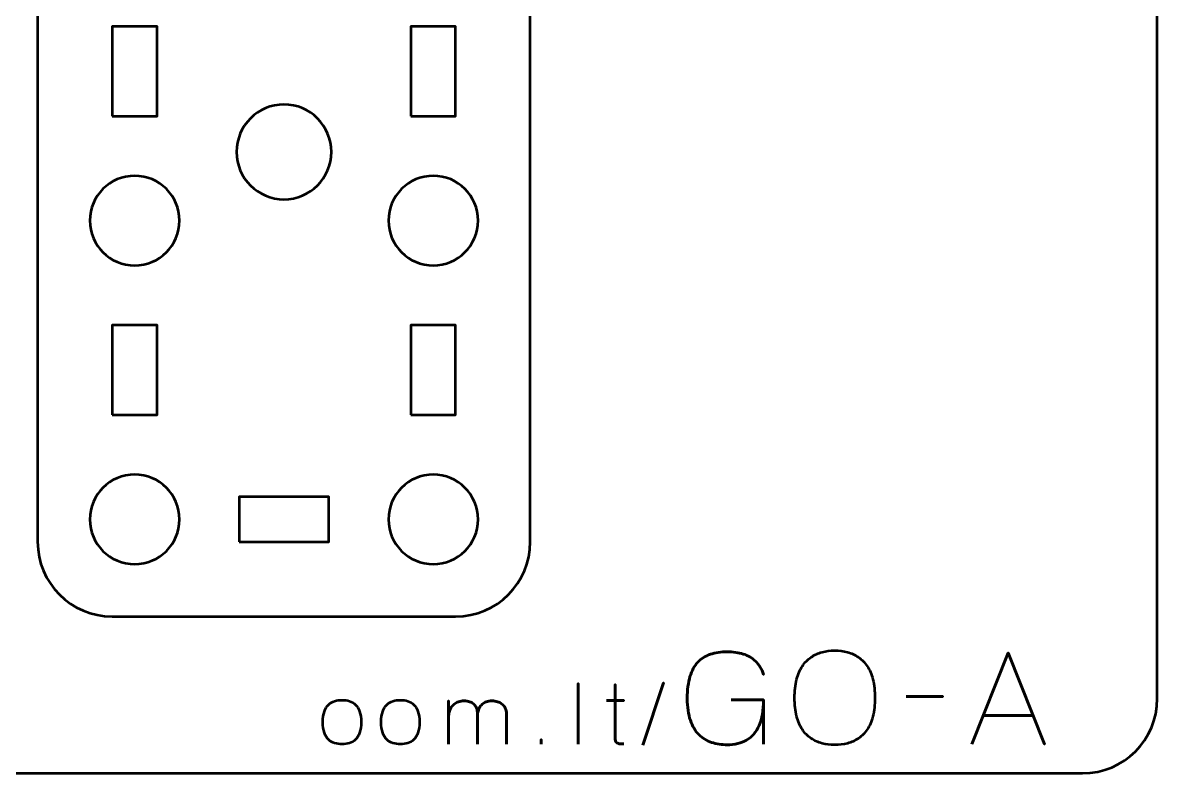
# Model space of a CAD drawing. Header units: centimetres. Extents: x -18.1 to -2.9, y -25.3 to -4.3.
# Drawn here: x -10.5 to -2.9, y -25.35 to -20.32 of the extents above; entities that cross this region are included whole.
import ezdxf

# ---------------------------------------------------------------- set-up
doc = ezdxf.new("R2010")
doc.units = ezdxf.units.CM
doc.header["$MEASUREMENT"] = 0
doc.layers.add('Layer 1', color=7, linetype='Continuous')

msp = doc.modelspace()

# ---------------------------------------------------------------- linework, layer by layer
at = {"layer": 'Layer 1', "color": 22, "lineweight": 53}
msp.add_open_spline([(-18.10004, -24.8499), (-18.10004, -24.8499), (-18.10004, -4.84994), (-18.10004, -4.84994), (-18.10004, -4.84994), (-18.10004, -4.57297), (-17.87695, -4.34998), (-17.59995, -4.34998), (-17.59995, -4.34998), (-17.59995, -4.34998), (-3.40008, -4.34998), (-3.40008, -4.34998), (-3.40008, -4.34998), (-3.12294, -4.34998), (-2.89998, -4.57297), (-2.89998, -4.84994), (-2.89998, -4.84994), (-2.89998, -4.84994), (-2.89998, -24.8499), (-2.89998, -24.8499), (-2.89998, -24.8499), (-2.89998, -25.1269), (-3.12294, -25.34999), (-3.40008, -25.34999), (-3.40008, -25.34999), (-3.40008, -25.34999), (-17.59995, -25.34999), (-17.59995, -25.34999), (-17.59995, -25.34999), (-17.87695, -25.34999), (-18.10004, -25.1269), (-18.10004, -24.8499)], degree=3, knots=[0, 0, 0, 0, 0.125, 0.125, 0.125, 0.125, 0.25, 0.25, 0.25, 0.25, 0.375, 0.375, 0.375, 0.375, 0.5, 0.5, 0.5, 0.5, 0.625, 0.625, 0.625, 0.625, 0.75, 0.75, 0.75, 0.75, 0.875, 0.875, 0.875, 0.875, 1, 1, 1, 1], dxfattribs=at)
at = {"layer": 'Layer 1', "color": 2, "lineweight": 53}
msp.add_open_spline([(-10.39999, -23.79991), (-10.39999, -23.79991), (-10.39999, -13.49995), (-10.39999, -13.49995), (-10.39999, -13.49995), (-10.39999, -13.22298), (-10.17689, -12.99999), (-9.89989, -12.99999), (-9.89989, -12.99999), (-9.89989, -12.99999), (-7.59997, -12.99999), (-7.59997, -12.99999), (-7.59997, -12.99999), (-7.32296, -12.99999), (-7.10001, -13.22298), (-7.10001, -13.49995), (-7.10001, -13.49995), (-7.10001, -13.49995), (-7.10001, -23.79991), (-7.10001, -23.79991), (-7.10001, -23.79991), (-7.10001, -24.0769), (-7.32296, -24.29999), (-7.59997, -24.29999), (-7.59997, -24.29999), (-7.59997, -24.29999), (-9.89989, -24.29999), (-9.89989, -24.29999), (-9.89989, -24.29999), (-10.17689, -24.29999), (-10.39999, -24.0769), (-10.39999, -23.79991)], degree=3, knots=[0, 0, 0, 0, 0.125, 0.125, 0.125, 0.125, 0.25, 0.25, 0.25, 0.25, 0.375, 0.375, 0.375, 0.375, 0.5, 0.5, 0.5, 0.5, 0.625, 0.625, 0.625, 0.625, 0.75, 0.75, 0.75, 0.75, 0.875, 0.875, 0.875, 0.875, 1, 1, 1, 1], dxfattribs=at)
at = {"layer": 'Layer 1', "color": 250, "lineweight": 53}
for points in [[(-9.89989, -20.94996), (-9.89989, -20.94996), (-9.89989, -20.34996), (-9.89989, -20.34996), (-9.89989, -20.34996), (-9.89989, -20.34996), (-9.59989, -20.34996), (-9.59989, -20.34996), (-9.59989, -20.34996), (-9.59989, -20.34996), (-9.59989, -20.94996), (-9.59989, -20.94996), (-9.59989, -20.94996), (-9.59989, -20.94996), (-9.89989, -20.94996), (-9.89989, -20.94996)], [(-7.89997, -20.94996), (-7.89997, -20.94996), (-7.89997, -20.34996), (-7.89997, -20.34996), (-7.89997, -20.34996), (-7.89997, -20.34996), (-7.59997, -20.34996), (-7.59997, -20.34996), (-7.59997, -20.34996), (-7.59997, -20.34996), (-7.59997, -20.94996), (-7.59997, -20.94996), (-7.59997, -20.94996), (-7.59997, -20.94996), (-7.89997, -20.94996), (-7.89997, -20.94996)], [(-9.0675, -21.18997), (-9.0675, -21.01465), (-8.92532, -20.87247), (-8.75, -20.87247), (-8.75, -20.87247), (-8.57468, -20.87247), (-8.4325, -21.01465), (-8.4325, -21.18997), (-8.4325, -21.18997), (-8.4325, -21.36529), (-8.57468, -21.50747), (-8.75, -21.50747), (-8.75, -21.50747), (-8.92532, -21.50747), (-9.0675, -21.36529), (-9.0675, -21.18997)], [(-9.74996, -21.34997), (-9.58419, -21.34997), (-9.44996, -21.4842), (-9.44996, -21.64998), (-9.44996, -21.64998), (-9.44996, -21.81564), (-9.58419, -21.94998), (-9.74996, -21.94998), (-9.74996, -21.94998), (-9.91562, -21.94998), (-10.04996, -21.81564), (-10.04996, -21.64998), (-10.04996, -21.64998), (-10.04996, -21.4842), (-9.91562, -21.34997), (-9.74996, -21.34997)], [(-7.7499, -21.34997), (-7.58427, -21.34997), (-7.44989, -21.4842), (-7.44989, -21.64998), (-7.44989, -21.64998), (-7.44989, -21.81564), (-7.58427, -21.94998), (-7.7499, -21.94998), (-7.7499, -21.94998), (-7.91567, -21.94998), (-8.0499, -21.81564), (-8.0499, -21.64998), (-8.0499, -21.64998), (-8.0499, -21.4842), (-7.91567, -21.34997), (-7.7499, -21.34997)], [(-9.89989, -22.94994), (-9.89989, -22.94994), (-9.89989, -22.34993), (-9.89989, -22.34993), (-9.89989, -22.34993), (-9.89989, -22.34993), (-9.59989, -22.34993), (-9.59989, -22.34993), (-9.59989, -22.34993), (-9.59989, -22.34993), (-9.59989, -22.94994), (-9.59989, -22.94994), (-9.59989, -22.94994), (-9.59989, -22.94994), (-9.89989, -22.94994), (-9.89989, -22.94994)], [(-7.89997, -22.94994), (-7.89997, -22.94994), (-7.89997, -22.34993), (-7.89997, -22.34993), (-7.89997, -22.34993), (-7.89997, -22.34993), (-7.59997, -22.34993), (-7.59997, -22.34993), (-7.59997, -22.34993), (-7.59997, -22.34993), (-7.59997, -22.94994), (-7.59997, -22.94994), (-7.59997, -22.94994), (-7.59997, -22.94994), (-7.89997, -22.94994), (-7.89997, -22.94994)], [(-9.74996, -23.35002), (-9.58419, -23.35002), (-9.44996, -23.48425), (-9.44996, -23.65002), (-9.44996, -23.65002), (-9.44996, -23.81569), (-9.58419, -23.95002), (-9.74996, -23.95002), (-9.74996, -23.95002), (-9.91562, -23.95002), (-10.04996, -23.81569), (-10.04996, -23.65002), (-10.04996, -23.65002), (-10.04996, -23.48425), (-9.91562, -23.35002), (-9.74996, -23.35002)], [(-7.7499, -23.35002), (-7.58427, -23.35002), (-7.44989, -23.48425), (-7.44989, -23.65002), (-7.44989, -23.65002), (-7.44989, -23.81569), (-7.58427, -23.95002), (-7.7499, -23.95002), (-7.7499, -23.95002), (-7.91567, -23.95002), (-8.0499, -23.81569), (-8.0499, -23.65002), (-8.0499, -23.65002), (-8.0499, -23.48425), (-7.91567, -23.35002), (-7.7499, -23.35002)], [(-9.04994, -23.79998), (-9.04994, -23.79998), (-9.04994, -23.49998), (-9.04994, -23.49998), (-9.04994, -23.49998), (-9.04994, -23.49998), (-8.44995, -23.49998), (-8.44995, -23.49998), (-8.44995, -23.49998), (-8.44995, -23.49998), (-8.44995, -23.79998), (-8.44995, -23.79998), (-8.44995, -23.79998), (-8.44995, -23.79998), (-9.04994, -23.79998), (-9.04994, -23.79998)]]:
    msp.add_open_spline(points, degree=3, knots=[0, 0, 0, 0, 0.25, 0.25, 0.25, 0.25, 0.5, 0.5, 0.5, 0.5, 0.75, 0.75, 0.75, 0.75, 1, 1, 1, 1], dxfattribs=at)
at = {"layer": 'Layer 1', "color": 30, "lineweight": 53}
for points, knots in [([(-5.75471, -24.85861), (-5.75471, -24.85861), (-5.53711, -24.85861), (-5.53711, -24.85861), (-5.53711, -24.85861), (-5.53739, -24.92789), (-5.54727, -24.98476), (-5.56703, -25.02907), (-5.56703, -25.02907), (-5.58678, -25.07352), (-5.61472, -25.10626), (-5.65113, -25.12756), (-5.65113, -25.12756), (-5.68754, -25.14873), (-5.73072, -25.15931), (-5.78095, -25.15917), (-5.78095, -25.15917), (-5.81863, -25.15931), (-5.85362, -25.15409), (-5.88594, -25.14323), (-5.88594, -25.14323), (-5.91825, -25.1325), (-5.94662, -25.11501), (-5.97089, -25.09088), (-5.97089, -25.09088), (-5.99516, -25.06675), (-6.01421, -25.03485), (-6.02776, -24.9952), (-6.02776, -24.9952), (-6.0413, -24.95555), (-6.04822, -24.90687), (-6.0485, -24.84929), (-6.0485, -24.84929), (-6.04836, -24.79144), (-6.04229, -24.74261), (-6.0303, -24.70254), (-6.0303, -24.70254), (-6.01816, -24.6626), (-6.00066, -24.63043), (-5.97752, -24.60602), (-5.97752, -24.60602), (-5.95452, -24.58174), (-5.92644, -24.56411), (-5.89342, -24.5531), (-5.89342, -24.5531), (-5.8604, -24.54209), (-5.823, -24.53673), (-5.78095, -24.53687), (-5.78095, -24.53687), (-5.74102, -24.53673), (-5.70517, -24.54167), (-5.67328, -24.55169), (-5.67328, -24.55169), (-5.64139, -24.56171), (-5.61402, -24.57779), (-5.59116, -24.59995), (-5.59116, -24.59995), (-5.56816, -24.6221), (-5.55023, -24.65131), (-5.53711, -24.68758), (-5.53711, -24.68758), (-5.55023, -24.65131), (-5.56816, -24.6221), (-5.59116, -24.59995), (-5.59116, -24.59995), (-5.61402, -24.57779), (-5.64139, -24.56171), (-5.67328, -24.55169), (-5.67328, -24.55169), (-5.70517, -24.54167), (-5.74102, -24.53673), (-5.78095, -24.53687), (-5.78095, -24.53687), (-5.823, -24.53673), (-5.8604, -24.54209), (-5.89342, -24.5531), (-5.89342, -24.5531), (-5.92644, -24.56411), (-5.95452, -24.58174), (-5.97752, -24.60602), (-5.97752, -24.60602), (-6.00066, -24.63043), (-6.01816, -24.6626), (-6.0303, -24.70254), (-6.0303, -24.70254), (-6.04229, -24.74261), (-6.04836, -24.79144), (-6.0485, -24.84929), (-6.0485, -24.84929), (-6.04822, -24.90687), (-6.0413, -24.95555), (-6.02776, -24.9952), (-6.02776, -24.9952), (-6.01421, -25.03485), (-5.99516, -25.06675), (-5.97089, -25.09088), (-5.97089, -25.09088), (-5.94662, -25.11501), (-5.91825, -25.1325), (-5.88594, -25.14323), (-5.88594, -25.14323), (-5.85362, -25.15409), (-5.81863, -25.15931), (-5.78095, -25.15917), (-5.78095, -25.15917), (-5.73072, -25.15931), (-5.68754, -25.14873), (-5.65113, -25.12756), (-5.65113, -25.12756), (-5.61472, -25.10626), (-5.58678, -25.07352), (-5.56703, -25.02907), (-5.56703, -25.02907), (-5.54727, -24.98476), (-5.53739, -24.92789), (-5.53711, -24.85861), (-5.53711, -24.85861), (-5.53711, -24.85861), (-5.75471, -24.85861), (-5.75471, -24.85861)], [0, 0, 0, 0, 0.0333333, 0.0333333, 0.0333333, 0.0333333, 0.0666667, 0.0666667, 0.0666667, 0.0666667, 0.1, 0.1, 0.1, 0.1, 0.1333333, 0.1333333, 0.1333333, 0.1333333, 0.1666667, 0.1666667, 0.1666667, 0.1666667, 0.2, 0.2, 0.2, 0.2, 0.2333333, 0.2333333, 0.2333333, 0.2333333, 0.2666667, 0.2666667, 0.2666667, 0.2666667, 0.3, 0.3, 0.3, 0.3, 0.3333333, 0.3333333, 0.3333333, 0.3333333, 0.3666667, 0.3666667, 0.3666667, 0.3666667, 0.4, 0.4, 0.4, 0.4, 0.4333333, 0.4333333, 0.4333333, 0.4333333, 0.4666667, 0.4666667, 0.4666667, 0.4666667, 0.5, 0.5, 0.5, 0.5, 0.5333333, 0.5333333, 0.5333333, 0.5333333, 0.5666667, 0.5666667, 0.5666667, 0.5666667, 0.6, 0.6, 0.6, 0.6, 0.6333333, 0.6333333, 0.6333333, 0.6333333, 0.6666667, 0.6666667, 0.6666667, 0.6666667, 0.7, 0.7, 0.7, 0.7, 0.7333333, 0.7333333, 0.7333333, 0.7333333, 0.7666667, 0.7666667, 0.7666667, 0.7666667, 0.8, 0.8, 0.8, 0.8, 0.8333333, 0.8333333, 0.8333333, 0.8333333, 0.8666667, 0.8666667, 0.8666667, 0.8666667, 0.9, 0.9, 0.9, 0.9, 0.9333333, 0.9333333, 0.9333333, 0.9333333, 0.9666667, 0.9666667, 0.9666667, 0.9666667, 1, 1, 1, 1]), ([(-5.06044, -25.16002), (-5.03066, -25.16016), (-5.00244, -25.15663), (-4.97549, -25.14972), (-4.97549, -25.14972), (-4.94868, -25.14266), (-4.92412, -25.13166), (-4.90169, -25.11642), (-4.90169, -25.11642), (-4.87925, -25.10132), (-4.85978, -25.08142), (-4.84327, -25.05687), (-4.84327, -25.05687), (-4.82676, -25.03231), (-4.81406, -25.00254), (-4.80503, -24.96754), (-4.80503, -24.96754), (-4.79585, -24.93255), (-4.79134, -24.89177), (-4.7912, -24.84506), (-4.7912, -24.84506), (-4.79134, -24.79835), (-4.79585, -24.75757), (-4.80503, -24.72243), (-4.80503, -24.72243), (-4.81406, -24.6873), (-4.82676, -24.65738), (-4.84327, -24.63269), (-4.84327, -24.63269), (-4.85978, -24.60799), (-4.87925, -24.58795), (-4.90169, -24.57257), (-4.90169, -24.57257), (-4.92412, -24.55719), (-4.94868, -24.54604), (-4.97549, -24.53885), (-4.97549, -24.53885), (-5.00244, -24.53179), (-5.03066, -24.52826), (-5.06044, -24.5284), (-5.06044, -24.5284), (-5.09021, -24.52826), (-5.11844, -24.53179), (-5.14539, -24.53885), (-5.14539, -24.53885), (-5.1722, -24.54604), (-5.19675, -24.55719), (-5.21919, -24.57257), (-5.21919, -24.57257), (-5.24163, -24.58795), (-5.2611, -24.60799), (-5.27761, -24.63269), (-5.27761, -24.63269), (-5.29412, -24.65738), (-5.30682, -24.6873), (-5.31585, -24.72243), (-5.31585, -24.72243), (-5.32502, -24.75757), (-5.32954, -24.79835), (-5.32968, -24.84506), (-5.32968, -24.84506), (-5.32954, -24.89177), (-5.32502, -24.93255), (-5.31585, -24.96754), (-5.31585, -24.96754), (-5.30682, -25.00254), (-5.29412, -25.03231), (-5.27761, -25.05687), (-5.27761, -25.05687), (-5.2611, -25.08142), (-5.24163, -25.10132), (-5.21919, -25.11642), (-5.21919, -25.11642), (-5.19675, -25.13166), (-5.1722, -25.14266), (-5.14539, -25.14972), (-5.14539, -25.14972), (-5.11844, -25.15663), (-5.09021, -25.16016), (-5.06044, -25.16002)], [0, 0, 0, 0, 0.05, 0.05, 0.05, 0.05, 0.1, 0.1, 0.1, 0.1, 0.15, 0.15, 0.15, 0.15, 0.2, 0.2, 0.2, 0.2, 0.25, 0.25, 0.25, 0.25, 0.3, 0.3, 0.3, 0.3, 0.35, 0.35, 0.35, 0.35, 0.4, 0.4, 0.4, 0.4, 0.45, 0.45, 0.45, 0.45, 0.5, 0.5, 0.5, 0.5, 0.55, 0.55, 0.55, 0.55, 0.6, 0.6, 0.6, 0.6, 0.65, 0.65, 0.65, 0.65, 0.7, 0.7, 0.7, 0.7, 0.75, 0.75, 0.75, 0.75, 0.8, 0.8, 0.8, 0.8, 0.85, 0.85, 0.85, 0.85, 0.9, 0.9, 0.9, 0.9, 0.95, 0.95, 0.95, 0.95, 1, 1, 1, 1]), ([(-5.06044, -25.16002), (-5.03066, -25.16016), (-5.00244, -25.15663), (-4.97549, -25.14972), (-4.97549, -25.14972), (-4.94868, -25.14266), (-4.92412, -25.13166), (-4.90169, -25.11642), (-4.90169, -25.11642), (-4.87925, -25.10132), (-4.85978, -25.08142), (-4.84327, -25.05687), (-4.84327, -25.05687), (-4.82676, -25.03231), (-4.81406, -25.00254), (-4.80503, -24.96754), (-4.80503, -24.96754), (-4.79585, -24.93255), (-4.79134, -24.89177), (-4.7912, -24.84506), (-4.7912, -24.84506), (-4.79134, -24.79835), (-4.79585, -24.75757), (-4.80503, -24.72243), (-4.80503, -24.72243), (-4.81406, -24.6873), (-4.82676, -24.65738), (-4.84327, -24.63269), (-4.84327, -24.63269), (-4.85978, -24.60799), (-4.87925, -24.58795), (-4.90169, -24.57257), (-4.90169, -24.57257), (-4.92412, -24.55719), (-4.94868, -24.54604), (-4.97549, -24.53885), (-4.97549, -24.53885), (-5.00244, -24.53179), (-5.03066, -24.52826), (-5.06044, -24.5284), (-5.06044, -24.5284), (-5.09021, -24.52826), (-5.11844, -24.53179), (-5.14539, -24.53885), (-5.14539, -24.53885), (-5.1722, -24.54604), (-5.19675, -24.55719), (-5.21919, -24.57257), (-5.21919, -24.57257), (-5.24163, -24.58795), (-5.2611, -24.60799), (-5.27761, -24.63269), (-5.27761, -24.63269), (-5.29412, -24.65738), (-5.30682, -24.6873), (-5.31585, -24.72243), (-5.31585, -24.72243), (-5.32502, -24.75757), (-5.32954, -24.79835), (-5.32968, -24.84506), (-5.32968, -24.84506), (-5.32954, -24.89177), (-5.32502, -24.93255), (-5.31585, -24.96754), (-5.31585, -24.96754), (-5.30682, -25.00254), (-5.29412, -25.03231), (-5.27761, -25.05687), (-5.27761, -25.05687), (-5.2611, -25.08142), (-5.24163, -25.10132), (-5.21919, -25.11642), (-5.21919, -25.11642), (-5.19675, -25.13166), (-5.1722, -25.14266), (-5.14539, -25.14972), (-5.14539, -25.14972), (-5.11844, -25.15663), (-5.09021, -25.16016), (-5.06044, -25.16002)], [0, 0, 0, 0, 0.05, 0.05, 0.05, 0.05, 0.1, 0.1, 0.1, 0.1, 0.15, 0.15, 0.15, 0.15, 0.2, 0.2, 0.2, 0.2, 0.25, 0.25, 0.25, 0.25, 0.3, 0.3, 0.3, 0.3, 0.35, 0.35, 0.35, 0.35, 0.4, 0.4, 0.4, 0.4, 0.45, 0.45, 0.45, 0.45, 0.5, 0.5, 0.5, 0.5, 0.55, 0.55, 0.55, 0.55, 0.6, 0.6, 0.6, 0.6, 0.65, 0.65, 0.65, 0.65, 0.7, 0.7, 0.7, 0.7, 0.75, 0.75, 0.75, 0.75, 0.8, 0.8, 0.8, 0.8, 0.85, 0.85, 0.85, 0.85, 0.9, 0.9, 0.9, 0.9, 0.95, 0.95, 0.95, 0.95, 1, 1, 1, 1]), ([(-4.1418, -25.15494), (-4.1418, -25.15494), (-3.89965, -24.54449), (-3.89965, -24.54449), (-3.89965, -24.54449), (-3.89965, -24.54449), (-3.65666, -25.15494), (-3.65666, -25.15494), (-3.65666, -25.15494), (-3.65666, -25.15494), (-3.89965, -24.54449), (-3.89965, -24.54449), (-3.89965, -24.54449), (-3.89965, -24.54449), (-4.1418, -25.15494), (-4.1418, -25.15494)], [0, 0, 0, 0, 0.25, 0.25, 0.25, 0.25, 0.5, 0.5, 0.5, 0.5, 0.75, 0.75, 0.75, 0.75, 1, 1, 1, 1]), ([(-6.77833, -25.15494), (-6.77833, -25.15494), (-6.77833, -24.74798), (-6.77833, -24.74798), (-6.77833, -24.74798), (-6.77833, -24.74798), (-6.77833, -25.15494), (-6.77833, -25.15494)], [0, 0, 0, 0, 0.5, 0.5, 0.5, 0.5, 1, 1, 1, 1]), ([(-6.47353, -25.15212), (-6.48049, -25.15268), (-6.48745, -25.15287), (-6.49423, -25.15268), (-6.49423, -25.15268), (-6.501, -25.15249), (-6.50712, -25.15146), (-6.51267, -25.14939), (-6.51267, -25.14939), (-6.51822, -25.14741), (-6.52264, -25.14384), (-6.52602, -25.13876), (-6.52602, -25.13876), (-6.52932, -25.13368), (-6.53101, -25.12644), (-6.5311, -25.11712), (-6.5311, -25.11712), (-6.5311, -25.1127), (-6.5311, -25.10518), (-6.5311, -25.09464), (-6.5311, -25.09464), (-6.5311, -25.08401), (-6.5311, -25.07121), (-6.5311, -25.05607), (-6.5311, -25.05607), (-6.5311, -25.04092), (-6.5311, -25.02437), (-6.5311, -25.0064), (-6.5311, -25.0064), (-6.5311, -24.98843), (-6.5311, -24.9699), (-6.5311, -24.95071), (-6.5311, -24.95071), (-6.5311, -24.93152), (-6.5311, -24.91261), (-6.5311, -24.89389), (-6.5311, -24.89389), (-6.5311, -24.87517), (-6.5311, -24.85757), (-6.5311, -24.84102), (-6.5311, -24.84102), (-6.5311, -24.82446), (-6.5311, -24.80978), (-6.5311, -24.79709), (-6.5311, -24.79709), (-6.5311, -24.78429), (-6.5311, -24.77432), (-6.5311, -24.76698), (-6.5311, -24.76698), (-6.5311, -24.75974), (-6.5311, -24.75597), (-6.5311, -24.75588), (-6.5311, -24.75588), (-6.5311, -24.75597), (-6.5311, -24.75974), (-6.5311, -24.76698), (-6.5311, -24.76698), (-6.5311, -24.77432), (-6.5311, -24.78429), (-6.5311, -24.79709), (-6.5311, -24.79709), (-6.5311, -24.80978), (-6.5311, -24.82446), (-6.5311, -24.84102), (-6.5311, -24.84102), (-6.5311, -24.85757), (-6.5311, -24.87517), (-6.5311, -24.89389), (-6.5311, -24.89389), (-6.5311, -24.91261), (-6.5311, -24.93152), (-6.5311, -24.95071), (-6.5311, -24.95071), (-6.5311, -24.9699), (-6.5311, -24.98843), (-6.5311, -25.0064), (-6.5311, -25.0064), (-6.5311, -25.02437), (-6.5311, -25.04092), (-6.5311, -25.05607), (-6.5311, -25.05607), (-6.5311, -25.07121), (-6.5311, -25.08401), (-6.5311, -25.09464), (-6.5311, -25.09464), (-6.5311, -25.10518), (-6.5311, -25.1127), (-6.5311, -25.11712), (-6.5311, -25.11712), (-6.53101, -25.12644), (-6.52932, -25.13368), (-6.52602, -25.13876), (-6.52602, -25.13876), (-6.52264, -25.14384), (-6.51822, -25.14741), (-6.51267, -25.14939), (-6.51267, -25.14939), (-6.50712, -25.15146), (-6.501, -25.15249), (-6.49423, -25.15268), (-6.49423, -25.15268), (-6.48745, -25.15287), (-6.48049, -25.15268), (-6.47353, -25.15212)], [0, 0, 0, 0, 0.0384615, 0.0384615, 0.0384615, 0.0384615, 0.0769231, 0.0769231, 0.0769231, 0.0769231, 0.1153846, 0.1153846, 0.1153846, 0.1153846, 0.1538462, 0.1538462, 0.1538462, 0.1538462, 0.1923077, 0.1923077, 0.1923077, 0.1923077, 0.2307692, 0.2307692, 0.2307692, 0.2307692, 0.2692308, 0.2692308, 0.2692308, 0.2692308, 0.3076923, 0.3076923, 0.3076923, 0.3076923, 0.3461538, 0.3461538, 0.3461538, 0.3461538, 0.3846154, 0.3846154, 0.3846154, 0.3846154, 0.4230769, 0.4230769, 0.4230769, 0.4230769, 0.4615385, 0.4615385, 0.4615385, 0.4615385, 0.5, 0.5, 0.5, 0.5, 0.5384615, 0.5384615, 0.5384615, 0.5384615, 0.5769231, 0.5769231, 0.5769231, 0.5769231, 0.6153846, 0.6153846, 0.6153846, 0.6153846, 0.6538462, 0.6538462, 0.6538462, 0.6538462, 0.6923077, 0.6923077, 0.6923077, 0.6923077, 0.7307692, 0.7307692, 0.7307692, 0.7307692, 0.7692308, 0.7692308, 0.7692308, 0.7692308, 0.8076923, 0.8076923, 0.8076923, 0.8076923, 0.8461538, 0.8461538, 0.8461538, 0.8461538, 0.8846154, 0.8846154, 0.8846154, 0.8846154, 0.9230769, 0.9230769, 0.9230769, 0.9230769, 0.9615385, 0.9615385, 0.9615385, 0.9615385, 1, 1, 1, 1]), ([(-6.3454, -25.16058), (-6.3454, -25.16058), (-6.20711, -24.74403), (-6.20711, -24.74403), (-6.20711, -24.74403), (-6.20711, -24.74403), (-6.3454, -25.16058), (-6.3454, -25.16058)], [0, 0, 0, 0, 0.5, 0.5, 0.5, 0.5, 1, 1, 1, 1]), ([(-4.58207, -24.83575), (-4.58207, -24.83575), (-4.33569, -24.83575), (-4.33569, -24.83575), (-4.33569, -24.83575), (-4.33569, -24.83575), (-4.58207, -24.83575), (-4.58207, -24.83575)], [0, 0, 0, 0, 0.5, 0.5, 0.5, 0.5, 1, 1, 1, 1]), ([(-8.36102, -25.15494), (-8.34324, -25.15503), (-8.32669, -25.15278), (-8.31126, -25.14798), (-8.31126, -25.14798), (-8.29583, -25.14318), (-8.28219, -25.13518), (-8.27052, -25.12399), (-8.27052, -25.12399), (-8.25876, -25.1128), (-8.24964, -25.09765), (-8.24296, -25.07846), (-8.24296, -25.07846), (-8.23638, -25.05936), (-8.23299, -25.03556), (-8.23289, -25.00706), (-8.23289, -25.00706), (-8.23299, -24.97865), (-8.23638, -24.95494), (-8.24296, -24.93594), (-8.24296, -24.93594), (-8.24964, -24.91693), (-8.25876, -24.90179), (-8.27052, -24.89059), (-8.27052, -24.89059), (-8.28219, -24.87949), (-8.29583, -24.8715), (-8.31126, -24.8667), (-8.31126, -24.8667), (-8.32669, -24.8619), (-8.34324, -24.85964), (-8.36102, -24.85974), (-8.36102, -24.85974), (-8.37861, -24.85964), (-8.39517, -24.8619), (-8.4106, -24.8667), (-8.4106, -24.8667), (-8.42603, -24.8715), (-8.43957, -24.87949), (-8.45133, -24.89059), (-8.45133, -24.89059), (-8.46309, -24.90179), (-8.47231, -24.91693), (-8.47899, -24.93594), (-8.47899, -24.93594), (-8.48567, -24.95494), (-8.48906, -24.97865), (-8.48915, -25.00706), (-8.48915, -25.00706), (-8.48906, -25.03556), (-8.48567, -25.05936), (-8.47899, -25.07846), (-8.47899, -25.07846), (-8.47231, -25.09765), (-8.46309, -25.1128), (-8.45133, -25.12399), (-8.45133, -25.12399), (-8.43957, -25.13518), (-8.42603, -25.14318), (-8.4106, -25.14798), (-8.4106, -25.14798), (-8.39517, -25.15278), (-8.37861, -25.15503), (-8.36102, -25.15494)], [0, 0, 0, 0, 0.0625, 0.0625, 0.0625, 0.0625, 0.125, 0.125, 0.125, 0.125, 0.1875, 0.1875, 0.1875, 0.1875, 0.25, 0.25, 0.25, 0.25, 0.3125, 0.3125, 0.3125, 0.3125, 0.375, 0.375, 0.375, 0.375, 0.4375, 0.4375, 0.4375, 0.4375, 0.5, 0.5, 0.5, 0.5, 0.5625, 0.5625, 0.5625, 0.5625, 0.625, 0.625, 0.625, 0.625, 0.6875, 0.6875, 0.6875, 0.6875, 0.75, 0.75, 0.75, 0.75, 0.8125, 0.8125, 0.8125, 0.8125, 0.875, 0.875, 0.875, 0.875, 0.9375, 0.9375, 0.9375, 0.9375, 1, 1, 1, 1]), ([(-8.36102, -25.15494), (-8.34324, -25.15503), (-8.32669, -25.15278), (-8.31126, -25.14798), (-8.31126, -25.14798), (-8.29583, -25.14318), (-8.28219, -25.13518), (-8.27052, -25.12399), (-8.27052, -25.12399), (-8.25876, -25.1128), (-8.24964, -25.09765), (-8.24296, -25.07846), (-8.24296, -25.07846), (-8.23638, -25.05936), (-8.23299, -25.03556), (-8.23289, -25.00706), (-8.23289, -25.00706), (-8.23299, -24.97865), (-8.23638, -24.95494), (-8.24296, -24.93594), (-8.24296, -24.93594), (-8.24964, -24.91693), (-8.25876, -24.90179), (-8.27052, -24.89059), (-8.27052, -24.89059), (-8.28219, -24.87949), (-8.29583, -24.8715), (-8.31126, -24.8667), (-8.31126, -24.8667), (-8.32669, -24.8619), (-8.34324, -24.85964), (-8.36102, -24.85974), (-8.36102, -24.85974), (-8.37861, -24.85964), (-8.39517, -24.8619), (-8.4106, -24.8667), (-8.4106, -24.8667), (-8.42603, -24.8715), (-8.43957, -24.87949), (-8.45133, -24.89059), (-8.45133, -24.89059), (-8.46309, -24.90179), (-8.47231, -24.91693), (-8.47899, -24.93594), (-8.47899, -24.93594), (-8.48567, -24.95494), (-8.48906, -24.97865), (-8.48915, -25.00706), (-8.48915, -25.00706), (-8.48906, -25.03556), (-8.48567, -25.05936), (-8.47899, -25.07846), (-8.47899, -25.07846), (-8.47231, -25.09765), (-8.46309, -25.1128), (-8.45133, -25.12399), (-8.45133, -25.12399), (-8.43957, -25.13518), (-8.42603, -25.14318), (-8.4106, -25.14798), (-8.4106, -25.14798), (-8.39517, -25.15278), (-8.37861, -25.15503), (-8.36102, -25.15494)], [0, 0, 0, 0, 0.0625, 0.0625, 0.0625, 0.0625, 0.125, 0.125, 0.125, 0.125, 0.1875, 0.1875, 0.1875, 0.1875, 0.25, 0.25, 0.25, 0.25, 0.3125, 0.3125, 0.3125, 0.3125, 0.375, 0.375, 0.375, 0.375, 0.4375, 0.4375, 0.4375, 0.4375, 0.5, 0.5, 0.5, 0.5, 0.5625, 0.5625, 0.5625, 0.5625, 0.625, 0.625, 0.625, 0.625, 0.6875, 0.6875, 0.6875, 0.6875, 0.75, 0.75, 0.75, 0.75, 0.8125, 0.8125, 0.8125, 0.8125, 0.875, 0.875, 0.875, 0.875, 0.9375, 0.9375, 0.9375, 0.9375, 1, 1, 1, 1]), ([(-7.97043, -25.15494), (-7.95265, -25.15503), (-7.9361, -25.15278), (-7.92067, -25.14798), (-7.92067, -25.14798), (-7.90524, -25.14318), (-7.8916, -25.13518), (-7.87993, -25.12399), (-7.87993, -25.12399), (-7.86817, -25.1128), (-7.85905, -25.09765), (-7.85237, -25.07846), (-7.85237, -25.07846), (-7.84579, -25.05936), (-7.8424, -25.03556), (-7.8423, -25.00706), (-7.8423, -25.00706), (-7.8424, -24.97865), (-7.84579, -24.95494), (-7.85237, -24.93594), (-7.85237, -24.93594), (-7.85905, -24.91693), (-7.86817, -24.90179), (-7.87993, -24.89059), (-7.87993, -24.89059), (-7.8916, -24.87949), (-7.90524, -24.8715), (-7.92067, -24.8667), (-7.92067, -24.8667), (-7.9361, -24.8619), (-7.95265, -24.85964), (-7.97043, -24.85974), (-7.97043, -24.85974), (-7.98802, -24.85964), (-8.00458, -24.8619), (-8.02001, -24.8667), (-8.02001, -24.8667), (-8.03544, -24.8715), (-8.04898, -24.87949), (-8.06074, -24.89059), (-8.06074, -24.89059), (-8.0725, -24.90179), (-8.08172, -24.91693), (-8.0884, -24.93594), (-8.0884, -24.93594), (-8.09508, -24.95494), (-8.09847, -24.97865), (-8.09856, -25.00706), (-8.09856, -25.00706), (-8.09847, -25.03556), (-8.09508, -25.05936), (-8.0884, -25.07846), (-8.0884, -25.07846), (-8.08172, -25.09765), (-8.0725, -25.1128), (-8.06074, -25.12399), (-8.06074, -25.12399), (-8.04898, -25.13518), (-8.03544, -25.14318), (-8.02001, -25.14798), (-8.02001, -25.14798), (-8.00458, -25.15278), (-7.98802, -25.15503), (-7.97043, -25.15494)], [0, 0, 0, 0, 0.0625, 0.0625, 0.0625, 0.0625, 0.125, 0.125, 0.125, 0.125, 0.1875, 0.1875, 0.1875, 0.1875, 0.25, 0.25, 0.25, 0.25, 0.3125, 0.3125, 0.3125, 0.3125, 0.375, 0.375, 0.375, 0.375, 0.4375, 0.4375, 0.4375, 0.4375, 0.5, 0.5, 0.5, 0.5, 0.5625, 0.5625, 0.5625, 0.5625, 0.625, 0.625, 0.625, 0.625, 0.6875, 0.6875, 0.6875, 0.6875, 0.75, 0.75, 0.75, 0.75, 0.8125, 0.8125, 0.8125, 0.8125, 0.875, 0.875, 0.875, 0.875, 0.9375, 0.9375, 0.9375, 0.9375, 1, 1, 1, 1]), ([(-7.97043, -25.15494), (-7.95265, -25.15503), (-7.9361, -25.15278), (-7.92067, -25.14798), (-7.92067, -25.14798), (-7.90524, -25.14318), (-7.8916, -25.13518), (-7.87993, -25.12399), (-7.87993, -25.12399), (-7.86817, -25.1128), (-7.85905, -25.09765), (-7.85237, -25.07846), (-7.85237, -25.07846), (-7.84579, -25.05936), (-7.8424, -25.03556), (-7.8423, -25.00706), (-7.8423, -25.00706), (-7.8424, -24.97865), (-7.84579, -24.95494), (-7.85237, -24.93594), (-7.85237, -24.93594), (-7.85905, -24.91693), (-7.86817, -24.90179), (-7.87993, -24.89059), (-7.87993, -24.89059), (-7.8916, -24.87949), (-7.90524, -24.8715), (-7.92067, -24.8667), (-7.92067, -24.8667), (-7.9361, -24.8619), (-7.95265, -24.85964), (-7.97043, -24.85974), (-7.97043, -24.85974), (-7.98802, -24.85964), (-8.00458, -24.8619), (-8.02001, -24.8667), (-8.02001, -24.8667), (-8.03544, -24.8715), (-8.04898, -24.87949), (-8.06074, -24.89059), (-8.06074, -24.89059), (-8.0725, -24.90179), (-8.08172, -24.91693), (-8.0884, -24.93594), (-8.0884, -24.93594), (-8.09508, -24.95494), (-8.09847, -24.97865), (-8.09856, -25.00706), (-8.09856, -25.00706), (-8.09847, -25.03556), (-8.09508, -25.05936), (-8.0884, -25.07846), (-8.0884, -25.07846), (-8.08172, -25.09765), (-8.0725, -25.1128), (-8.06074, -25.12399), (-8.06074, -25.12399), (-8.04898, -25.13518), (-8.03544, -25.14318), (-8.02001, -25.14798), (-8.02001, -25.14798), (-8.00458, -25.15278), (-7.98802, -25.15503), (-7.97043, -25.15494)], [0, 0, 0, 0, 0.0625, 0.0625, 0.0625, 0.0625, 0.125, 0.125, 0.125, 0.125, 0.1875, 0.1875, 0.1875, 0.1875, 0.25, 0.25, 0.25, 0.25, 0.3125, 0.3125, 0.3125, 0.3125, 0.375, 0.375, 0.375, 0.375, 0.4375, 0.4375, 0.4375, 0.4375, 0.5, 0.5, 0.5, 0.5, 0.5625, 0.5625, 0.5625, 0.5625, 0.625, 0.625, 0.625, 0.625, 0.6875, 0.6875, 0.6875, 0.6875, 0.75, 0.75, 0.75, 0.75, 0.8125, 0.8125, 0.8125, 0.8125, 0.875, 0.875, 0.875, 0.875, 0.9375, 0.9375, 0.9375, 0.9375, 1, 1, 1, 1]), ([(-7.45454, -25.15494), (-7.45454, -25.15485), (-7.45454, -25.15212), (-7.45454, -25.14676), (-7.45454, -25.14676), (-7.45454, -25.14149), (-7.45454, -25.13424), (-7.45454, -25.12512), (-7.45454, -25.12512), (-7.45454, -25.1159), (-7.45454, -25.10555), (-7.45454, -25.09389), (-7.45454, -25.09389), (-7.45454, -25.08232), (-7.45454, -25.07018), (-7.45454, -25.05739), (-7.45454, -25.05739), (-7.45454, -25.04469), (-7.45454, -25.03217), (-7.45454, -25.01976), (-7.45454, -25.01976), (-7.45454, -25.00734), (-7.45454, -24.99567), (-7.45454, -24.98495), (-7.45454, -24.98495), (-7.45454, -24.97413), (-7.45454, -24.96491), (-7.45454, -24.9571), (-7.45454, -24.9571), (-7.45454, -24.94939), (-7.45454, -24.94384), (-7.45454, -24.94045), (-7.45454, -24.94045), (-7.45444, -24.93518), (-7.45529, -24.92926), (-7.45689, -24.92277), (-7.45689, -24.92277), (-7.45849, -24.91618), (-7.46122, -24.9096), (-7.46507, -24.90301), (-7.46507, -24.90301), (-7.46893, -24.89633), (-7.47429, -24.89022), (-7.48097, -24.88457), (-7.48097, -24.88457), (-7.48774, -24.87893), (-7.49621, -24.87441), (-7.50637, -24.87093), (-7.50637, -24.87093), (-7.51663, -24.86745), (-7.52885, -24.86557), (-7.54315, -24.86538), (-7.54315, -24.86538), (-7.55745, -24.86538), (-7.57025, -24.86736), (-7.58144, -24.87131), (-7.58144, -24.87131), (-7.59273, -24.87535), (-7.60242, -24.8809), (-7.6107, -24.88796), (-7.6107, -24.88796), (-7.61888, -24.89502), (-7.62575, -24.90311), (-7.63111, -24.91232), (-7.63111, -24.91232), (-7.63647, -24.92145), (-7.64043, -24.93114), (-7.64306, -24.94149), (-7.64306, -24.94149), (-7.64569, -24.95174), (-7.64701, -24.96218), (-7.64701, -24.97263), (-7.64701, -24.97263), (-7.64701, -24.96218), (-7.64569, -24.95174), (-7.64306, -24.94149), (-7.64306, -24.94149), (-7.64043, -24.93114), (-7.63647, -24.92145), (-7.63111, -24.91232), (-7.63111, -24.91232), (-7.62575, -24.90311), (-7.61888, -24.89502), (-7.6107, -24.88796), (-7.6107, -24.88796), (-7.60242, -24.8809), (-7.59273, -24.87535), (-7.58144, -24.87131), (-7.58144, -24.87131), (-7.57025, -24.86736), (-7.55745, -24.86538), (-7.54315, -24.86538), (-7.54315, -24.86538), (-7.52885, -24.86557), (-7.51663, -24.86745), (-7.50637, -24.87093), (-7.50637, -24.87093), (-7.49621, -24.87441), (-7.48774, -24.87893), (-7.48097, -24.88457), (-7.48097, -24.88457), (-7.47429, -24.89022), (-7.46893, -24.89633), (-7.46507, -24.90301), (-7.46507, -24.90301), (-7.46122, -24.9096), (-7.45849, -24.91618), (-7.45689, -24.92277), (-7.45689, -24.92277), (-7.45529, -24.92926), (-7.45444, -24.93518), (-7.45454, -24.94045), (-7.45454, -24.94045), (-7.45454, -24.94384), (-7.45454, -24.94939), (-7.45454, -24.9571), (-7.45454, -24.9571), (-7.45454, -24.96491), (-7.45454, -24.97413), (-7.45454, -24.98495), (-7.45454, -24.98495), (-7.45454, -24.99567), (-7.45454, -25.00734), (-7.45454, -25.01976), (-7.45454, -25.01976), (-7.45454, -25.03217), (-7.45454, -25.04469), (-7.45454, -25.05739), (-7.45454, -25.05739), (-7.45454, -25.07018), (-7.45454, -25.08232), (-7.45454, -25.09389), (-7.45454, -25.09389), (-7.45454, -25.10555), (-7.45454, -25.1159), (-7.45454, -25.12512), (-7.45454, -25.12512), (-7.45454, -25.13424), (-7.45454, -25.14149), (-7.45454, -25.14676), (-7.45454, -25.14676), (-7.45454, -25.15212), (-7.45454, -25.15485), (-7.45454, -25.15494)], [0, 0, 0, 0, 0.0277778, 0.0277778, 0.0277778, 0.0277778, 0.0555556, 0.0555556, 0.0555556, 0.0555556, 0.0833333, 0.0833333, 0.0833333, 0.0833333, 0.1111111, 0.1111111, 0.1111111, 0.1111111, 0.1388889, 0.1388889, 0.1388889, 0.1388889, 0.1666667, 0.1666667, 0.1666667, 0.1666667, 0.1944444, 0.1944444, 0.1944444, 0.1944444, 0.2222222, 0.2222222, 0.2222222, 0.2222222, 0.25, 0.25, 0.25, 0.25, 0.2777778, 0.2777778, 0.2777778, 0.2777778, 0.3055556, 0.3055556, 0.3055556, 0.3055556, 0.3333333, 0.3333333, 0.3333333, 0.3333333, 0.3611111, 0.3611111, 0.3611111, 0.3611111, 0.3888889, 0.3888889, 0.3888889, 0.3888889, 0.4166667, 0.4166667, 0.4166667, 0.4166667, 0.4444444, 0.4444444, 0.4444444, 0.4444444, 0.4722222, 0.4722222, 0.4722222, 0.4722222, 0.5, 0.5, 0.5, 0.5, 0.5277778, 0.5277778, 0.5277778, 0.5277778, 0.5555556, 0.5555556, 0.5555556, 0.5555556, 0.5833333, 0.5833333, 0.5833333, 0.5833333, 0.6111111, 0.6111111, 0.6111111, 0.6111111, 0.6388889, 0.6388889, 0.6388889, 0.6388889, 0.6666667, 0.6666667, 0.6666667, 0.6666667, 0.6944444, 0.6944444, 0.6944444, 0.6944444, 0.7222222, 0.7222222, 0.7222222, 0.7222222, 0.75, 0.75, 0.75, 0.75, 0.7777778, 0.7777778, 0.7777778, 0.7777778, 0.8055556, 0.8055556, 0.8055556, 0.8055556, 0.8333333, 0.8333333, 0.8333333, 0.8333333, 0.8611111, 0.8611111, 0.8611111, 0.8611111, 0.8888889, 0.8888889, 0.8888889, 0.8888889, 0.9166667, 0.9166667, 0.9166667, 0.9166667, 0.9444444, 0.9444444, 0.9444444, 0.9444444, 0.9722222, 0.9722222, 0.9722222, 0.9722222, 1, 1, 1, 1]), ([(-7.64701, -25.15494), (-7.64701, -25.15494), (-7.64701, -24.86538), (-7.64701, -24.86538), (-7.64701, -24.86538), (-7.64701, -24.86538), (-7.64701, -25.15494), (-7.64701, -25.15494)], [0, 0, 0, 0, 0.5, 0.5, 0.5, 0.5, 1, 1, 1, 1]), ([(-7.26037, -25.15494), (-7.26037, -25.15485), (-7.26037, -25.15212), (-7.26037, -25.14676), (-7.26037, -25.14676), (-7.26037, -25.14149), (-7.26037, -25.13424), (-7.26037, -25.12512), (-7.26037, -25.12512), (-7.26037, -25.1159), (-7.26037, -25.10555), (-7.26037, -25.09389), (-7.26037, -25.09389), (-7.26037, -25.08232), (-7.26037, -25.07018), (-7.26037, -25.05739), (-7.26037, -25.05739), (-7.26037, -25.04469), (-7.26037, -25.03217), (-7.26037, -25.01976), (-7.26037, -25.01976), (-7.26037, -25.00734), (-7.26037, -24.99567), (-7.26037, -24.98495), (-7.26037, -24.98495), (-7.26037, -24.97413), (-7.26037, -24.96491), (-7.26037, -24.9571), (-7.26037, -24.9571), (-7.26037, -24.94939), (-7.26037, -24.94384), (-7.26037, -24.94045), (-7.26037, -24.94045), (-7.26037, -24.93518), (-7.2614, -24.92926), (-7.26357, -24.92277), (-7.26357, -24.92277), (-7.26564, -24.91618), (-7.26902, -24.9096), (-7.27373, -24.90301), (-7.27373, -24.90301), (-7.27834, -24.89633), (-7.28445, -24.89022), (-7.29198, -24.88457), (-7.29198, -24.88457), (-7.2995, -24.87893), (-7.30863, -24.87441), (-7.31935, -24.87093), (-7.31935, -24.87093), (-7.33008, -24.86745), (-7.34259, -24.86557), (-7.35689, -24.86538), (-7.35689, -24.86538), (-7.37119, -24.86538), (-7.38379, -24.86736), (-7.39461, -24.87131), (-7.39461, -24.87131), (-7.40534, -24.87535), (-7.41456, -24.8809), (-7.42227, -24.88796), (-7.42227, -24.88796), (-7.42989, -24.89502), (-7.436, -24.90311), (-7.4408, -24.91232), (-7.4408, -24.91232), (-7.4456, -24.92145), (-7.44908, -24.93114), (-7.45124, -24.94149), (-7.45124, -24.94149), (-7.4535, -24.95174), (-7.45454, -24.96218), (-7.45454, -24.97263), (-7.45454, -24.97263), (-7.45454, -24.96218), (-7.4535, -24.95174), (-7.45124, -24.94149), (-7.45124, -24.94149), (-7.44908, -24.93114), (-7.4456, -24.92145), (-7.4408, -24.91232), (-7.4408, -24.91232), (-7.436, -24.90311), (-7.42989, -24.89502), (-7.42227, -24.88796), (-7.42227, -24.88796), (-7.41456, -24.8809), (-7.40534, -24.87535), (-7.39461, -24.87131), (-7.39461, -24.87131), (-7.38379, -24.86736), (-7.37119, -24.86538), (-7.35689, -24.86538), (-7.35689, -24.86538), (-7.34259, -24.86557), (-7.33008, -24.86745), (-7.31935, -24.87093), (-7.31935, -24.87093), (-7.30863, -24.87441), (-7.2995, -24.87893), (-7.29198, -24.88457), (-7.29198, -24.88457), (-7.28445, -24.89022), (-7.27834, -24.89633), (-7.27373, -24.90301), (-7.27373, -24.90301), (-7.26902, -24.9096), (-7.26564, -24.91618), (-7.26357, -24.92277), (-7.26357, -24.92277), (-7.2614, -24.92926), (-7.26037, -24.93518), (-7.26037, -24.94045), (-7.26037, -24.94045), (-7.26037, -24.94384), (-7.26037, -24.94939), (-7.26037, -24.9571), (-7.26037, -24.9571), (-7.26037, -24.96491), (-7.26037, -24.97413), (-7.26037, -24.98495), (-7.26037, -24.98495), (-7.26037, -24.99567), (-7.26037, -25.00734), (-7.26037, -25.01976), (-7.26037, -25.01976), (-7.26037, -25.03217), (-7.26037, -25.04469), (-7.26037, -25.05739), (-7.26037, -25.05739), (-7.26037, -25.07018), (-7.26037, -25.08232), (-7.26037, -25.09389), (-7.26037, -25.09389), (-7.26037, -25.10555), (-7.26037, -25.1159), (-7.26037, -25.12512), (-7.26037, -25.12512), (-7.26037, -25.13424), (-7.26037, -25.14149), (-7.26037, -25.14676), (-7.26037, -25.14676), (-7.26037, -25.15212), (-7.26037, -25.15485), (-7.26037, -25.15494)], [0, 0, 0, 0, 0.0277778, 0.0277778, 0.0277778, 0.0277778, 0.0555556, 0.0555556, 0.0555556, 0.0555556, 0.0833333, 0.0833333, 0.0833333, 0.0833333, 0.1111111, 0.1111111, 0.1111111, 0.1111111, 0.1388889, 0.1388889, 0.1388889, 0.1388889, 0.1666667, 0.1666667, 0.1666667, 0.1666667, 0.1944444, 0.1944444, 0.1944444, 0.1944444, 0.2222222, 0.2222222, 0.2222222, 0.2222222, 0.25, 0.25, 0.25, 0.25, 0.2777778, 0.2777778, 0.2777778, 0.2777778, 0.3055556, 0.3055556, 0.3055556, 0.3055556, 0.3333333, 0.3333333, 0.3333333, 0.3333333, 0.3611111, 0.3611111, 0.3611111, 0.3611111, 0.3888889, 0.3888889, 0.3888889, 0.3888889, 0.4166667, 0.4166667, 0.4166667, 0.4166667, 0.4444444, 0.4444444, 0.4444444, 0.4444444, 0.4722222, 0.4722222, 0.4722222, 0.4722222, 0.5, 0.5, 0.5, 0.5, 0.5277778, 0.5277778, 0.5277778, 0.5277778, 0.5555556, 0.5555556, 0.5555556, 0.5555556, 0.5833333, 0.5833333, 0.5833333, 0.5833333, 0.6111111, 0.6111111, 0.6111111, 0.6111111, 0.6388889, 0.6388889, 0.6388889, 0.6388889, 0.6666667, 0.6666667, 0.6666667, 0.6666667, 0.6944444, 0.6944444, 0.6944444, 0.6944444, 0.7222222, 0.7222222, 0.7222222, 0.7222222, 0.75, 0.75, 0.75, 0.75, 0.7777778, 0.7777778, 0.7777778, 0.7777778, 0.8055556, 0.8055556, 0.8055556, 0.8055556, 0.8333333, 0.8333333, 0.8333333, 0.8333333, 0.8611111, 0.8611111, 0.8611111, 0.8611111, 0.8888889, 0.8888889, 0.8888889, 0.8888889, 0.9166667, 0.9166667, 0.9166667, 0.9166667, 0.9444444, 0.9444444, 0.9444444, 0.9444444, 0.9722222, 0.9722222, 0.9722222, 0.9722222, 1, 1, 1, 1]), ([(-6.59037, -24.86256), (-6.59037, -24.86256), (-6.4724, -24.86256), (-6.4724, -24.86256), (-6.4724, -24.86256), (-6.4724, -24.86256), (-6.59037, -24.86256), (-6.59037, -24.86256)], [0, 0, 0, 0, 0.5, 0.5, 0.5, 0.5, 1, 1, 1, 1]), ([(-5.53711, -25.15494), (-5.53711, -25.15494), (-5.53711, -24.85861), (-5.53711, -24.85861), (-5.53711, -24.85861), (-5.53711, -24.85861), (-5.53711, -25.15494), (-5.53711, -25.15494)], [0, 0, 0, 0, 0.5, 0.5, 0.5, 0.5, 1, 1, 1, 1]), ([(-4.0656, -24.96275), (-4.0656, -24.96275), (-3.7337, -24.96275), (-3.7337, -24.96275), (-3.7337, -24.96275), (-3.7337, -24.96275), (-4.0656, -24.96275), (-4.0656, -24.96275)], [0, 0, 0, 0, 0.5, 0.5, 0.5, 0.5, 1, 1, 1, 1]), ([(-7.02725, -25.15494), (-7.02725, -25.15494), (-7.02725, -25.1239), (-7.02725, -25.1239), (-7.02725, -25.1239), (-7.02725, -25.1239), (-7.02725, -25.15494), (-7.02725, -25.15494)], [0, 0, 0, 0, 0.5, 0.5, 0.5, 0.5, 1, 1, 1, 1])]:
    msp.add_open_spline(points, degree=3, knots=knots, dxfattribs=at)

doc.saveas('drawing.dxf')
